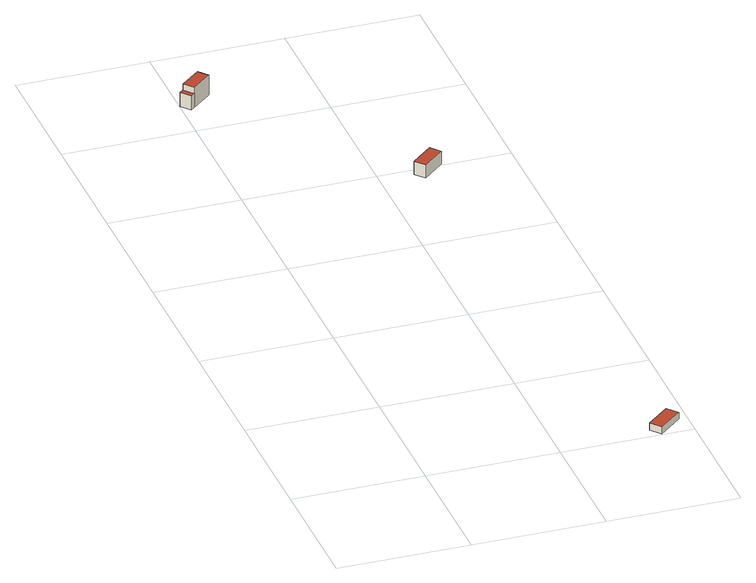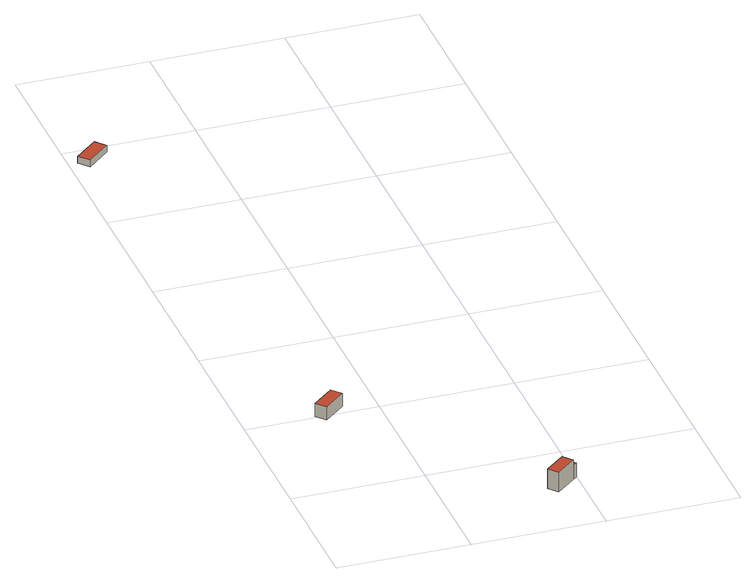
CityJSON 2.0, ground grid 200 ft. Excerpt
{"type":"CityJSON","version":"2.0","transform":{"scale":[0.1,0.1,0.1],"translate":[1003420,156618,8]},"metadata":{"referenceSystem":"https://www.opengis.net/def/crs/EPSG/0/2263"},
"CityObjects":{
"building1":{"type":"Building","attributes":{"name":"Bldg_2210020415","BIN":"3248292"},"geometry":[{"type":"MultiSurface","lod":"2","boundaries":[[[0,1,2,3]],[[4,5,6,7]],[[8,9,10,11,12,13]],[[3,6,5,0]],[[4,7,13,12]],[[5,4,12,11]],[[1,0,11,10]],[[2,1,10,9]],[[3,2,9,8]],[[7,6,8,13]]],"semantics":{"surfaces":[{"type":"RoofSurface","BIN":"3248292"},{"type":"GroundSurface"},{"type":"WallSurface"}],"values":[0,0,1,2,2,2,2,2,2,2]}}]},
"building2":{"type":"Building","attributes":{"name":"Bldg_2210001973","BIN":"3250230"},"geometry":[{"type":"MultiSurface","lod":"2","boundaries":[[[14,15,16,17]],[[18,19,20,21]],[[16,15,21,20]],[[17,16,20,19]],[[14,17,19,18]],[[15,14,18,21]]],"semantics":{"surfaces":[{"type":"RoofSurface","BIN":"3250230"},{"type":"GroundSurface"},{"type":"WallSurface"}],"values":[0,1,2,2,2,2]}}]},
"building3":{"type":"Building","attributes":{"name":"Bldg_2210003915","BIN":"3248500"},"geometry":[{"type":"MultiSurface","lod":"2","boundaries":[[[22,23,24,25]],[[26,27,28,29]],[[22,25,29,28]],[[23,22,28,27]],[[24,23,27,26]],[[25,24,26,29]]],"semantics":{"surfaces":[{"type":"RoofSurface","BIN":"3248500"},{"type":"GroundSurface"},{"type":"WallSurface"}],"values":[0,1,2,2,2,2]}}]}
},
"vertices":[
[67,10765,234],[5,10713,234],[126,10572,234],[187,10625,234],[371,11025,328],[67,10765,328],[187,10625,328],[491,10884,328],[187,10625,7],[126,10572,7],[5,10713,7],[67,10765,7],[371,11025,7],[491,10884,7],
[3729,472,128],[3375,164,128],[3512,6,128],[3866,314,128],[3729,472,18],[3866,314,18],[3512,6,18],[3375,164,18],
[2831,8140,241],[2498,7855,241],[2626,7705,241],[2959,7990,241],[2626,7705,30],[2498,7855,30],[2831,8140,30],[2959,7990,30]
]}
